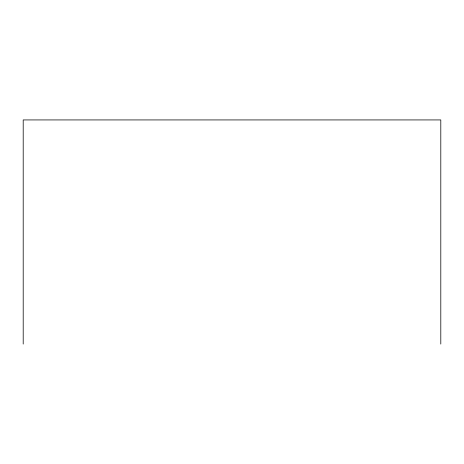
<?xml version="1.0" encoding="UTF-8"?>
<svg xmlns="http://www.w3.org/2000/svg" width="464" height="464" viewBox="0 0 464 464"><rect width="100%" height="100%" fill="white"/><g stroke="black" fill="none" stroke-linecap="round" stroke-linejoin="round"><path stroke-width="0.7" d="M440.8 344.068L440.8 119.932L23.2 119.932L23.2 344.068"/></g></svg>
